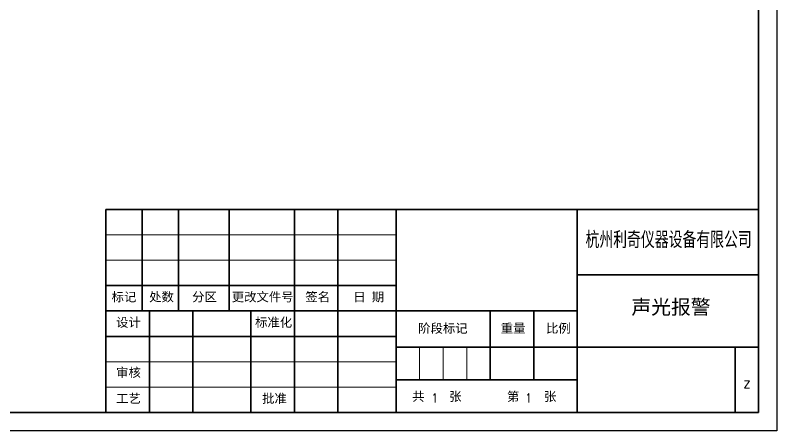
# Model space of a CAD drawing. Header units: millimetres. Extents: x 1815 to 2235, y 1515 to 1812.
# Drawn here: x 2024.8 to 2234.8, y 1515.2 to 1629.7 of the extents above; entities that cross this region are included whole.
import ezdxf
from ezdxf.enums import TextEntityAlignment as Align

# ---------------------------------------------------------------- set-up
doc = ezdxf.new("R2010")
doc.units = ezdxf.units.MM
doc.linetypes.add('实线', pattern=[0])
for name, color, linetype, lineweight in [('AM_0', 7, 'Continuous', 50), ('粗实线层', 7, 'Continuous', 35), ('细实线层', 250, '实线', 15)]:
    doc.layers.add(name, color=color, linetype=linetype, lineweight=lineweight)
doc.styles.get("Standard").update_dxf_attribs({"font": 'arial.ttf'})
doc.styles.add('技术要求', font='', dxfattribs={"height": 4})
doc.styles.get('技术要求').set_extended_font_data('FangSong_GB2312')

# ---------------------------------------------------------------- blocks, each defined once
blk = doc.blocks.new('标题')
at = {"layer": '粗实线层'}
for p, q in [((0, 56), (-180, 56)), ((-180, 0), (-180, 56)), ((-170, 56), (-170, 28)), ((-160, 28), (-160, 56)), ((-146, 56), (-146, 28)), ((-128, 28), (-128, 56)), ((-116, 56), (-116, 28)), ((-100, 0), (-100, 56)), ((-50, 56), (-50, 0)), ((0, 0), (0, 56)), ((0, 38), (-50, 38)), ((-180, 35), (-100, 35)), ((-180, 28), (-100, 28)), ((-168, 0), (-168, 28)), ((-156, 0), (-156, 28)), ((-140, 0), (-140, 28)), ((-128, 0), (-128, 28)), ((-116, 0), (-116, 28)), ((-100, 28), (-50, 28)), ((-74, 28), (-74, 9)), ((-62, 28), (-62, 9)), ((-100, 21), (-180, 21)), ((0, 18), (-100, 18)), ((-6.5, 0), (-6.5, 18)), ((-50, 9), (-100, 9)), ((0, 0), (-180, 0))]:
    blk.add_line(p, q, dxfattribs=at)
at = {"layer": '细实线层'}
for p, q in [((-180, 49), (-100, 49)), ((-100, 42), (-180, 42)), ((-93.5, 18), (-93.5, 9)), ((-87, 9), (-87, 18)), ((-80.5, 18), (-80.5, 9)), ((-180, 14), (-100, 14)), ((-180, 7), (-100, 7))]:
    blk.add_line(p, q, dxfattribs=at)
at = {"color": 3, "lineweight": 0, "style": '技术要求'}
for tag, height, p in [('材料', 4, (-75.98, 42.39)), ('零件名称', 4, (-25.78, 27.51)), ('设计', 2.5, (-162.08, 24.42)), ('日期', 2.5, (-148.02, 24.42))]:
    blk.add_attdef(tag, text='', height=height, dxfattribs=at).set_placement(p, align=Align.MIDDLE_CENTER)
at = {"color": 3, "lineweight": 0}
for tag, height, p in [('S', 2.5, (-96.88, 13.15)), ('A', 2.5, (-90.31, 13.15)), ('B', 2.5, (-83.7, 13.15)), ('Z', 4, (-3.19, 8.52)), ('LQ**', 3, (-28.11, 8.63)), ('2', 2.5, (-89.01, 3.98)), ('1', 2.5, (-62.91, 3.98))]:
    blk.add_attdef(tag, text='', height=height, dxfattribs=at).set_placement(p, align=Align.MIDDLE_CENTER)
at = {"layer": '细实线层', "attachment_point": 1, "style": '技术要求'}
for s, insert, char_height, width in [('{\\fSimSun|b0|i0|c134|p2;\\W0.7;杭州利奇仪器设备有限公司}', (-47.74, 49.77), 4, 85.9894), ('分区', (-156.24, 33.14), 2.5, 147.7909), ('阶段标记', (-93.89, 24.49), 2.5, 33.7544), ('重量', (-71.11, 24.49), 2.5, 33.7544), ('比例', (-58.63, 24.49), 2.5, 33.7544), ('共    张', (-95.54, 5.71), 2.5, 33.7544), ('第    张', (-69.4, 5.71), 2.5, 33.7544)]:
    blk.add_mtext(s, dxfattribs=dict(at, insert=insert, char_height=char_height, width=width))
at = {"layer": '细实线层', "char_height": 2.5, "width": 147.7909, "attachment_point": 1}
for s, insert in [('{\\fFangSong_GB2312|b0|i0|c134|p49;标记}', (-178.42, 33.14)), ('{\\fFangSong_GB2312|b0|i0|c134|p49;处数}', (-168.08, 33.14)), ('{\\fFangSong_GB2312|b0|i0|c134|p49;更改文件号}', (-145.3, 33.14)), ('{\\fFangSong_GB2312|b0|i0|c134|p49;签名}', (-125, 33.14)), ('{\\fFangSong_GB2312|b0|i0|c134|p49;日 期}', (-111.8, 33.14)), ('{\\fFangSong_GB2312|b0|i0|c134|p49;设计}', (-177.18, 26.13)), ('{\\fFangSong_GB2312|b0|i0|c134|p49;标准化}', (-138.87, 26.13)), ('{\\fFangSong_GB2312|b0|i0|c134|p49;审核}', (-177.18, 12.31)), ('{\\fFangSong_GB2312|b0|i0|c134|p49;工艺}', (-177.18, 5.16)), ('{\\fFangSong_GB2312|b0|i0|c134|p49;批准}', (-136.92, 5.16))]:
    blk.add_mtext(s, dxfattribs=dict(at, insert=insert))
at = {"layer": '细实线层'}
blk.add_attdef('GEN-TITLE-SCA{12.7}', text='', height=2.5, dxfattribs=at).set_placement((-56, 13.32), align=Align.MIDDLE_CENTER)
blk = doc.blocks.new('GBA3')
at = {"layer": 'Defpoints'}
for p, q in [((420, 297), (420, 0)), ((420, 0), (0, 0))]:
    blk.add_line(p, q, dxfattribs=at)
at = {"layer": '粗实线层'}
for p, q in [((415, 292), (415, 5)), ((415, 5), (25, 5))]:
    blk.add_line(p, q, dxfattribs=at)

msp = doc.modelspace()

# ---------------------------------------------------------------- block references
at = {"layer": 'AM_0', "lineweight": 0}
for name, p in [('GBA3', (1814.81, 1515.18)), ('标题', (2229.81, 1520.18))]:
    msp.add_blockref(name, p, dxfattribs=at)

# ---------------------------------------------------------------- texts
at = {"attachment_point": 1}
for s, insert, char_height, width in [('{\\fSimSun|b0|i0|c134|p54;  声光报警}', (2189.28, 1551.29), 4, 40.0694), ('{\\Fromand.shx|c0;z}', (2225.48, 1529.92), 3, 6.5), ('{\\Fromand|c134;1}', (2139.44, 1525.46), 2.5, 93.5), ('{\\Fromand|c134;1}', (2165.29, 1525.46), 2.5, 93.5)]:
    msp.add_mtext(s, dxfattribs=dict(at, insert=insert, char_height=char_height, width=width))

doc.saveas('drawing.dxf')
